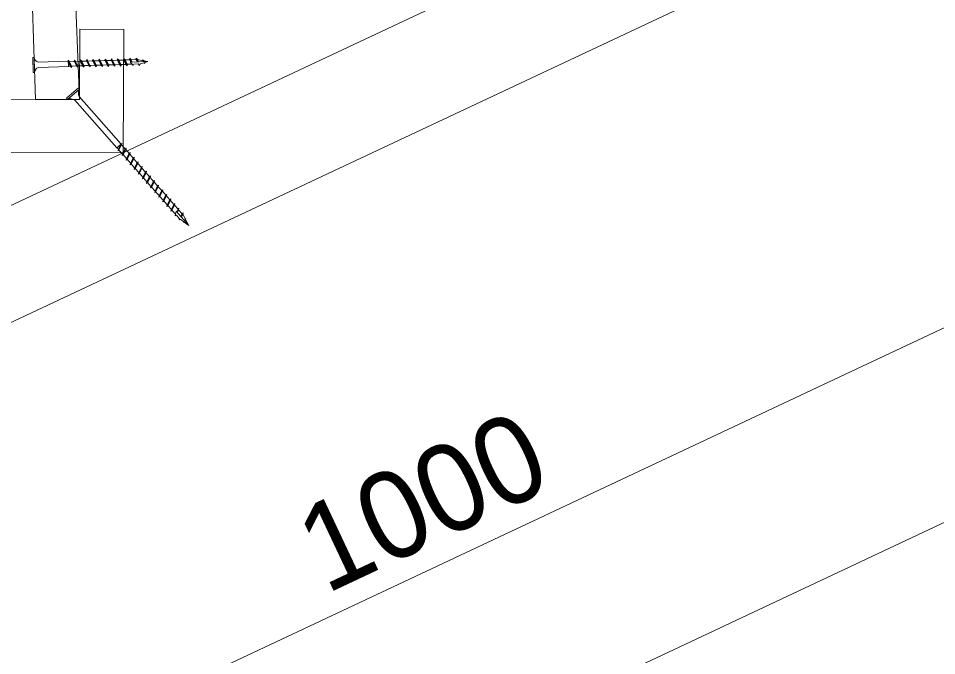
# Model space of a CAD drawing. Units: millimetres at full size, sheet at 1:20; details may follow other scales. Extents: x 200 to 8200, y 200 to 5740.
# Drawn here: x 2628 to 3149, y 1809 to 2170 of the extents above; entities that cross this region are included whole.
import ezdxf
from ezdxf.enums import TextEntityAlignment as Align

# ---------------------------------------------------------------- set-up
doc = ezdxf.new("R2010")
doc.units = ezdxf.units.MM
doc.header["$LTSCALE"] = 20
for name, color, linetype, lineweight in [('コーススレッド', 7, 'Continuous', 18), ('寸法', 7, 'Continuous', 13), ('角材', 7, 'Continuous', 18), ('階段本体', 7, 'Continuous', 18)]:
    doc.layers.add(name, color=color, linetype=linetype, lineweight=lineweight)
doc.styles.add('ＭＳ Ｐゴシック', font='')
doc.styles.get('ＭＳ Ｐゴシック').set_extended_font_data('MS PGothic')

msp = doc.modelspace()

# ---------------------------------------------------------------- linework, layer by layer
at = {"layer": 'コーススレッド'}
for p, q in [((2636.4, 2148.21), (2637.1, 2148.23)), ((2636.4, 2148.21), (2636.66, 2139.81)), ((2637.1, 2148.23), (2637.36, 2139.83)), ((2639.48, 2145.6), (2656.48, 2146.12)), ((2656.46, 2146.72), (2656.57, 2143.12)), ((2656.46, 2146.72), (2658.34, 2142.57)), ((2656.46, 2146.72), (2657.16, 2145.89)), ((2656.48, 2146.12), (2657.65, 2143.4)), ((2657.16, 2145.89), (2659.98, 2145.98)), ((2657.16, 2145.89), (2658.28, 2143.42)), ((2659.63, 2145.97), (2659.96, 2146.83)), ((2659.96, 2146.83), (2661.83, 2142.68)), ((2659.96, 2146.83), (2661.83, 2142.68)), ((2659.96, 2146.83), (2660.66, 2146)), ((2659.98, 2145.98), (2661.12, 2143.51)), ((2660.66, 2146), (2663.48, 2146.08)), ((2660.66, 2146), (2661.81, 2143.53)), ((2663.13, 2146.07), (2663.45, 2146.93)), ((2663.45, 2146.93), (2665.33, 2142.79)), ((2663.45, 2146.93), (2664.16, 2146.1)), ((2663.48, 2146.08), (2664.62, 2143.62)), ((2664.16, 2146.1), (2666.98, 2146.19)), ((2664.16, 2146.1), (2665.31, 2143.64)), ((2666.62, 2146.18), (2666.95, 2147.04)), ((2666.95, 2147.04), (2668.83, 2142.89)), ((2666.95, 2147.04), (2667.66, 2146.21)), ((2666.98, 2146.19), (2668.12, 2143.72)), ((2667.66, 2146.21), (2670.48, 2146.3)), ((2667.66, 2146.21), (2668.8, 2143.74)), ((2670.12, 2146.29), (2670.45, 2147.15)), ((2670.45, 2147.15), (2672.33, 2143)), ((2670.45, 2147.15), (2671.16, 2146.32)), ((2670.48, 2146.3), (2671.62, 2143.83)), ((2671.16, 2146.32), (2673.98, 2146.4)), ((2671.16, 2146.32), (2672.3, 2143.85)), ((2673.62, 2146.39), (2673.95, 2147.25)), ((2673.95, 2147.25), (2675.83, 2143.11)), ((2673.95, 2147.25), (2674.65, 2146.42)), ((2673.98, 2146.4), (2675.11, 2143.94)), ((2674.65, 2146.42), (2677.47, 2146.51)), ((2674.65, 2146.42), (2675.8, 2143.96)), ((2677.12, 2146.5), (2677.45, 2147.36)), ((2677.45, 2147.36), (2679.33, 2143.21)), ((2677.45, 2147.36), (2678.15, 2146.53)), ((2677.47, 2146.51), (2678.61, 2144.04)), ((2678.15, 2146.53), (2680.97, 2146.62)), ((2678.15, 2146.53), (2679.3, 2144.06)), ((2680.62, 2146.61), (2680.95, 2147.47)), ((2680.95, 2147.47), (2682.82, 2143.32)), ((2680.95, 2147.47), (2681.65, 2146.64)), ((2680.97, 2146.62), (2682.11, 2144.15)), ((2681.65, 2146.64), (2684.47, 2146.72)), ((2681.65, 2146.64), (2682.8, 2144.17)), ((2684.12, 2146.71), (2684.44, 2147.57)), ((2684.44, 2147.57), (2686.32, 2143.43)), ((2684.44, 2147.57), (2685.15, 2146.74)), ((2684.47, 2146.72), (2685.61, 2144.26)), ((2685.15, 2146.74), (2687.97, 2146.83)), ((2685.15, 2146.74), (2686.3, 2144.28)), ((2687.62, 2146.82), (2687.94, 2147.68)), ((2687.94, 2147.68), (2689.82, 2143.54)), ((2687.94, 2147.68), (2688.65, 2146.85)), ((2687.97, 2146.83), (2689.11, 2144.36)), ((2688.65, 2146.85), (2691.47, 2146.94)), ((2688.65, 2146.85), (2689.79, 2144.38)), ((2691.11, 2146.93), (2691.44, 2147.79)), ((2691.44, 2147.79), (2692.38, 2145.71)), ((2691.44, 2147.79), (2692.15, 2146.96)), ((2691.47, 2146.94), (2692.04, 2145.7)), ((2691.56, 2145.69), (2692.04, 2145.7)), ((2692.61, 2144.47), (2691.56, 2145.69)), ((2701.5, 2145.99), (2692.04, 2145.7)), ((2692.15, 2146.96), (2694.97, 2147.04)), ((2692.15, 2146.96), (2692.72, 2145.72)), ((2694.61, 2147.03), (2694.94, 2147.89)), ((2694.94, 2147.89), (2695.88, 2145.82)), ((2694.94, 2147.89), (2695.64, 2147.06)), ((2694.97, 2147.04), (2695.54, 2145.81)), ((2695.64, 2147.06), (2696.22, 2145.83)), ((2698.88, 2146.45), (2695.64, 2147.06)), ((2696.82, 2143.75), (2697.15, 2144.61)), ((2699.39, 2145.29), (2697.15, 2144.61)), ((2698.97, 2146.87), (2698.57, 2146.55)), ((2698.88, 2146.45), (2699.11, 2145.92)), ((2698.97, 2146.82), (2699.42, 2146.36)), ((2698.97, 2146.79), (2699.38, 2145.93)), ((2699.83, 2144.91), (2699.38, 2145.31)), ((2699.4, 2146.34), (2699.59, 2145.93)), ((2701.5, 2145.99), (2699.41, 2146.37)), ((2701.5, 2145.99), (2699.81, 2145.46)), ((2699.83, 2144.96), (2699.81, 2145.42)), ((2636.66, 2139.81), (2637.36, 2139.83)), ((2639.58, 2142.6), (2656.57, 2143.12)), ((2656.57, 2143.12), (2657.11, 2143.39)), ((2657.11, 2143.39), (2657.65, 2143.4)), ((2658.34, 2142.57), (2657.65, 2143.4)), ((2658.28, 2143.42), (2661.12, 2143.51)), ((2658.34, 2142.57), (2658.66, 2143.43)), ((2661.83, 2142.68), (2661.12, 2143.51)), ((2661.81, 2143.53), (2664.62, 2143.62)), ((2661.83, 2142.68), (2662.16, 2143.54)), ((2665.33, 2142.79), (2664.62, 2143.62)), ((2665.31, 2143.64), (2668.12, 2143.72)), ((2665.33, 2142.79), (2665.66, 2143.65)), ((2668.83, 2142.89), (2668.12, 2143.72)), ((2668.8, 2143.74), (2671.62, 2143.83)), ((2668.83, 2142.89), (2669.16, 2143.75)), ((2672.33, 2143), (2671.62, 2143.83)), ((2672.3, 2143.85), (2675.11, 2143.94)), ((2672.33, 2143), (2672.66, 2143.86)), ((2675.83, 2143.11), (2675.11, 2143.94)), ((2675.8, 2143.96), (2678.61, 2144.04)), ((2675.83, 2143.11), (2676.16, 2143.97)), ((2679.33, 2143.21), (2678.61, 2144.04)), ((2679.3, 2144.06), (2682.11, 2144.15)), ((2679.33, 2143.21), (2679.65, 2144.08)), ((2682.82, 2143.32), (2682.11, 2144.15)), ((2682.8, 2144.17), (2685.61, 2144.26)), ((2682.82, 2143.32), (2683.15, 2144.18)), ((2686.32, 2143.43), (2685.61, 2144.26)), ((2686.3, 2144.28), (2689.11, 2144.36)), ((2686.32, 2143.43), (2686.65, 2144.29)), ((2689.82, 2143.54), (2689.11, 2144.36)), ((2689.79, 2144.38), (2692.61, 2144.47)), ((2689.82, 2143.54), (2690.15, 2144.4)), ((2693.32, 2143.64), (2692.61, 2144.47)), ((2693.32, 2143.64), (2693.65, 2144.5)), ((2693.65, 2144.5), (2696.1, 2144.58)), ((2696.82, 2143.75), (2696.1, 2144.58)), ((2662.19, 2131.07), (2655.43, 2125.13)), ((2662.85, 2130.32), (2656.09, 2124.38)), ((2662.19, 2131.07), (2662.85, 2130.32)), ((2655.43, 2125.13), (2656.09, 2124.38)), ((2660.18, 2123.97), (2683.94, 2096.93)), ((2662.73, 2126.21), (2686.49, 2099.17)), ((2683.94, 2096.93), (2686.49, 2099.17)), ((2686.91, 2099.53), (2684.68, 2095.25)), ((2686.49, 2099.17), (2684.87, 2096.16)), ((2686.71, 2098.62), (2685.23, 2095.76)), ((2686.91, 2099.53), (2686.49, 2099.17)), ((2686.91, 2099.53), (2686.71, 2098.62)), ((2686.71, 2098.62), (2688.67, 2096.39)), ((2683.94, 2096.93), (2684.22, 2096.91)), ((2684.22, 2096.91), (2684.87, 2096.16)), ((2684.87, 2096.16), (2684.68, 2095.25)), ((2684.68, 2095.25), (2685.44, 2095.52)), ((2685.23, 2095.76), (2687.19, 2093.54)), ((2689.22, 2096.9), (2686.99, 2092.62)), ((2687.19, 2093.54), (2686.99, 2092.62)), ((2686.99, 2092.62), (2687.75, 2092.9)), ((2688.67, 2096.39), (2687.19, 2093.54)), ((2689.02, 2095.99), (2687.54, 2093.13)), ((2687.54, 2093.13), (2689.5, 2090.91)), ((2688.46, 2096.63), (2689.22, 2096.9)), ((2689.22, 2096.9), (2689.02, 2095.99)), ((2689.02, 2095.99), (2690.98, 2093.76)), ((2691.53, 2094.28), (2689.3, 2089.99)), ((2690.98, 2093.76), (2689.5, 2090.91)), ((2691.33, 2093.36), (2689.85, 2090.5)), ((2690.77, 2094), (2691.53, 2094.28)), ((2691.53, 2094.28), (2691.33, 2093.36)), ((2691.33, 2093.36), (2693.29, 2091.13)), ((2689.5, 2090.91), (2689.3, 2089.99)), ((2689.3, 2089.99), (2690.06, 2090.27)), ((2689.85, 2090.5), (2691.81, 2088.28)), ((2693.84, 2091.65), (2691.61, 2087.36)), ((2691.81, 2088.28), (2691.61, 2087.36)), ((2691.61, 2087.36), (2692.37, 2087.64)), ((2693.29, 2091.13), (2691.81, 2088.28)), ((2693.64, 2090.73), (2692.16, 2087.87)), ((2692.16, 2087.87), (2694.12, 2085.65)), ((2693.08, 2091.37), (2693.84, 2091.65)), ((2693.84, 2091.65), (2693.64, 2090.73)), ((2693.64, 2090.73), (2695.6, 2088.5)), ((2696.15, 2089.02), (2693.92, 2084.73)), ((2695.6, 2088.5), (2694.12, 2085.65)), ((2695.95, 2088.1), (2694.47, 2085.24)), ((2695.39, 2088.74), (2696.15, 2089.02)), ((2696.15, 2089.02), (2695.95, 2088.1)), ((2695.95, 2088.1), (2697.91, 2085.88)), ((2694.12, 2085.65), (2693.92, 2084.73)), ((2693.92, 2084.73), (2694.68, 2085.01)), ((2694.47, 2085.24), (2696.43, 2083.02)), ((2698.46, 2086.39), (2696.23, 2082.1)), ((2696.43, 2083.02), (2696.23, 2082.1)), ((2696.23, 2082.1), (2696.99, 2082.38)), ((2697.91, 2085.88), (2696.43, 2083.02)), ((2698.26, 2085.47), (2696.78, 2082.62)), ((2696.78, 2082.62), (2698.74, 2080.39)), ((2697.7, 2086.11), (2698.46, 2086.39)), ((2698.46, 2086.39), (2698.26, 2085.47)), ((2698.26, 2085.47), (2700.22, 2083.25)), ((2700.77, 2083.76), (2698.54, 2079.47)), ((2700.22, 2083.25), (2698.74, 2080.39)), ((2700.57, 2082.84), (2699.09, 2079.99)), ((2700.01, 2083.48), (2700.77, 2083.76)), ((2700.77, 2083.76), (2700.57, 2082.84)), ((2700.57, 2082.84), (2702.53, 2080.62)), ((2698.74, 2080.39), (2698.54, 2079.47)), ((2698.54, 2079.47), (2699.3, 2079.75)), ((2699.09, 2079.99), (2701.05, 2077.76)), ((2703.08, 2081.13), (2700.85, 2076.84)), ((2701.05, 2077.76), (2700.85, 2076.84)), ((2700.85, 2076.84), (2701.61, 2077.12)), ((2702.53, 2080.62), (2701.05, 2077.76)), ((2702.88, 2080.21), (2701.4, 2077.36)), ((2701.4, 2077.36), (2703.36, 2075.13)), ((2702.32, 2080.85), (2703.08, 2081.13)), ((2703.08, 2081.13), (2702.88, 2080.21)), ((2702.88, 2080.21), (2704.84, 2077.99)), ((2705.39, 2078.5), (2703.16, 2074.22)), ((2704.84, 2077.99), (2703.36, 2075.13)), ((2705.19, 2077.58), (2703.71, 2074.73)), ((2704.63, 2078.22), (2705.39, 2078.5)), ((2705.39, 2078.5), (2705.19, 2077.58)), ((2705.19, 2077.58), (2707.15, 2075.36)), ((2703.36, 2075.13), (2703.16, 2074.22)), ((2703.16, 2074.22), (2703.92, 2074.49)), ((2703.71, 2074.73), (2705.67, 2072.5)), ((2707.7, 2075.87), (2705.47, 2071.59)), ((2705.67, 2072.5), (2705.47, 2071.59)), ((2705.47, 2071.59), (2706.23, 2071.86)), ((2707.15, 2075.36), (2705.67, 2072.5)), ((2707.5, 2074.96), (2706.02, 2072.1)), ((2706.02, 2072.1), (2707.98, 2069.87)), ((2706.94, 2075.59), (2707.7, 2075.87)), ((2707.7, 2075.87), (2707.5, 2074.96)), ((2707.5, 2074.96), (2709.46, 2072.73)), ((2710.01, 2073.24), (2707.78, 2068.96)), ((2709.46, 2072.73), (2707.98, 2069.87)), ((2709.81, 2072.33), (2708.33, 2069.47)), ((2709.25, 2072.97), (2710.01, 2073.24)), ((2710.01, 2073.24), (2709.81, 2072.33)), ((2709.81, 2072.33), (2711.77, 2070.1)), ((2707.98, 2069.87), (2707.78, 2068.96)), ((2707.78, 2068.96), (2708.54, 2069.23)), ((2708.33, 2069.47), (2710.29, 2067.24)), ((2712.32, 2070.61), (2710.09, 2066.33)), ((2710.29, 2067.24), (2710.09, 2066.33)), ((2710.09, 2066.33), (2710.85, 2066.6)), ((2711.77, 2070.1), (2710.29, 2067.24)), ((2712.12, 2069.7), (2710.64, 2066.84)), ((2710.64, 2066.84), (2712.6, 2064.61)), ((2711.56, 2070.34), (2712.32, 2070.61)), ((2712.32, 2070.61), (2712.12, 2069.7)), ((2712.12, 2069.7), (2714.08, 2067.47)), ((2714.63, 2067.98), (2712.4, 2063.7)), ((2714.08, 2067.47), (2712.6, 2064.61)), ((2714.44, 2067.07), (2712.95, 2064.21)), ((2713.87, 2067.71), (2714.63, 2067.98)), ((2714.63, 2067.98), (2714.44, 2067.07)), ((2714.44, 2067.07), (2716.39, 2064.84)), ((2712.6, 2064.61), (2712.4, 2063.7)), ((2712.4, 2063.7), (2713.16, 2063.97)), ((2712.95, 2064.21), (2714.91, 2061.98)), ((2716.94, 2065.35), (2714.71, 2061.07)), ((2714.91, 2061.98), (2714.71, 2061.07)), ((2714.71, 2061.07), (2715.47, 2061.34)), ((2716.39, 2064.84), (2714.91, 2061.98)), ((2716.75, 2064.44), (2715.26, 2061.58)), ((2715.26, 2061.58), (2717.22, 2059.36)), ((2716.18, 2065.08), (2716.94, 2065.35)), ((2716.94, 2065.35), (2716.75, 2064.44)), ((2716.75, 2064.44), (2718.7, 2062.21)), ((2718.7, 2062.21), (2717.96, 2060.78)), ((2719.25, 2062.72), (2718.14, 2060.58)), ((2719.06, 2061.81), (2718.31, 2060.38)), ((2718.49, 2062.45), (2719.25, 2062.72)), ((2719.25, 2062.72), (2719.06, 2061.81)), ((2719.06, 2061.81), (2721.01, 2059.58)), ((2717.22, 2059.36), (2717.02, 2058.44)), ((2717.02, 2058.44), (2717.78, 2058.72)), ((2717.22, 2059.36), (2717.65, 2061.14)), ((2724.82, 2052.98), (2717.65, 2061.14)), ((2717.78, 2058.72), (2719.33, 2056.96)), ((2719.33, 2056.96), (2719.56, 2056.79)), ((2719.56, 2056.79), (2719.44, 2056.24)), ((2719.44, 2056.24), (2720.05, 2056.44)), ((2719.97, 2056.49), (2722.04, 2054.99)), ((2721.01, 2059.58), (2720.27, 2058.15)), ((2721.56, 2060.1), (2720.41, 2058)), ((2721.37, 2059.18), (2720.62, 2057.75)), ((2720.8, 2059.82), (2721.56, 2060.1)), ((2721.56, 2060.1), (2721.37, 2059.18)), ((2721.37, 2059.18), (2721.58, 2058.94)), ((2721.58, 2058.94), (2722.86, 2056.58)), ((2722.86, 2056.58), (2722.41, 2055.72)), ((2723.13, 2056.81), (2722.5, 2055.61)), ((2723.02, 2056.29), (2722.6, 2055.5)), ((2722.8, 2056.69), (2723.13, 2056.81)), ((2723.13, 2056.81), (2723.02, 2056.29)), ((2723.02, 2056.29), (2724.82, 2052.98)), ((2722.02, 2054.67), (2722.04, 2054.99)), ((2722.02, 2054.67), (2722.35, 2054.76)), ((2722.25, 2054.83), (2724.82, 2052.98))]:
    msp.add_line(p, q, dxfattribs=at)
for centre, radius, start, end in [((2640.11, 2148.56), 3.03, 186.2978, 258.0509), ((2640.31, 2139.74), 2.95, 104.3611, 178.2833), ((2666.01, 2128.17), 3.82, 145.7595, 210.7995), ((2657.81, 2120.89), 3.88, 52.4393, 116.22)]:
    msp.add_arc(centre, radius, start, end, dxfattribs=at)
at = {"layer": '寸法', "lineweight": 18}
for p, q in [((1332.02, 1027.88), (3594.43, 2092.08)), ((2420.39, 1650.34), (3325.28, 2075.98))]:
    msp.add_line(p, q, dxfattribs=at)
at = {"layer": '角材'}
for p, q in [((1167.05, 1379.07), (4001.03, 2711.87)), ((1192.59, 1324.77), (4026.56, 2657.57))]:
    msp.add_line(p, q, dxfattribs=at)
at = {"layer": '階段本体'}
for p, q in [((2633.54, 2265.06), (2637.83, 2124.47)), ((2662.83, 2124.35), (2658.39, 2234.93)), ((2663.03, 2164.35), (2662.83, 2124.35)), ((2663.03, 2164.35), (2688.03, 2164.22)), ((2688.03, 2164.22), (2687.68, 2094.22)), ((2662.83, 2124.35), (2337.83, 2125.98)), ((2662.83, 2124.35), (2637.83, 2124.47)), ((2687.68, 2094.22), (2362.68, 2095.86))]:
    msp.add_line(p, q, dxfattribs=at)

# ---------------------------------------------------------------- texts
at = {"layer": '寸法', "style": 'ＭＳ Ｐゴシック'}
msp.add_text('1000', height=49.49, rotation=25.191, dxfattribs=at).set_placement((2857.08, 1896.64), align=Align.MIDDLE_CENTER)

doc.saveas('drawing.dxf')
